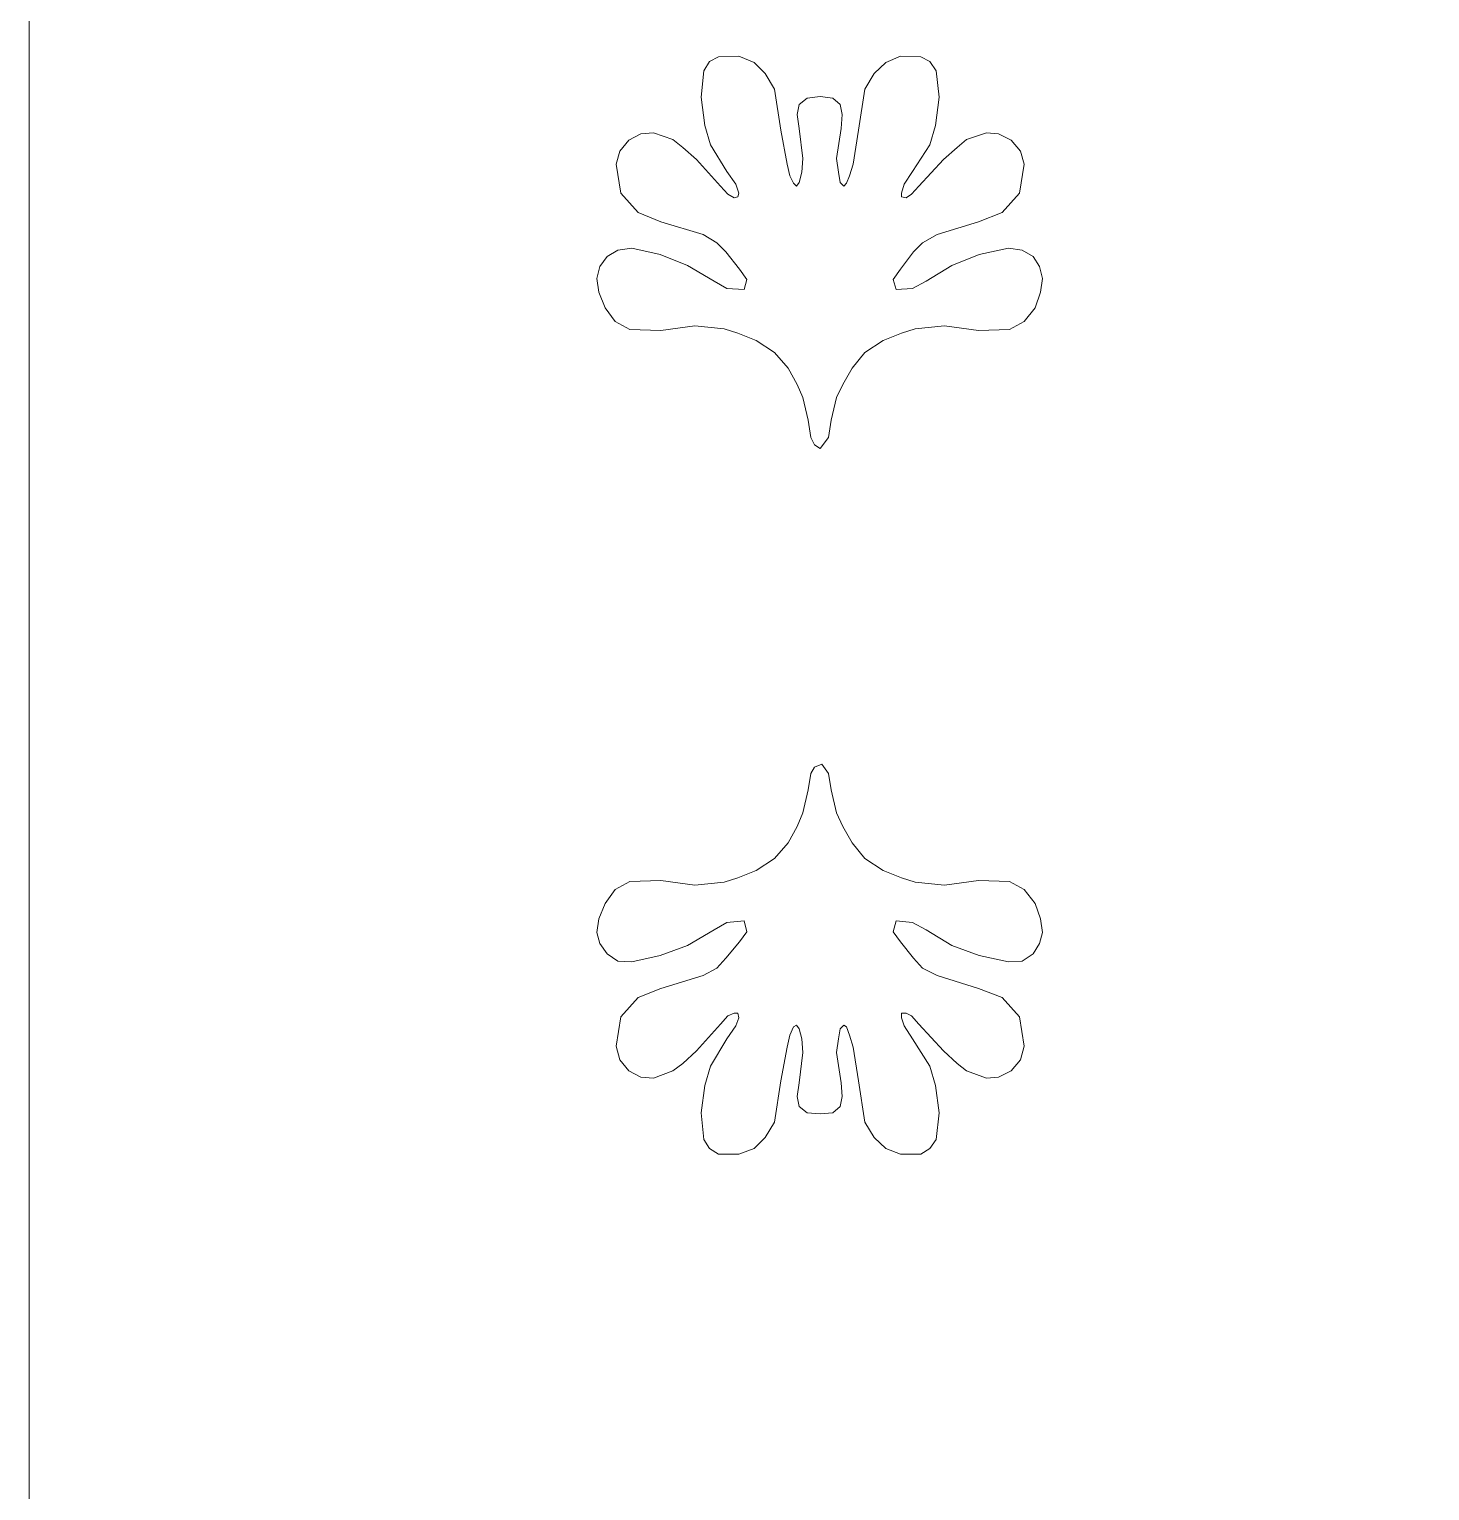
# Model space of a CAD drawing. Header units: centimetres. Extents: x -9.4 to 9.3, y -6 to 11.1.
# Drawn here: x -9.41 to -4.938, y 2.579 to 7.244 of the extents above; entities that cross this region are included whole.
import ezdxf

# ---------------------------------------------------------------- set-up
doc = ezdxf.new("R2010")
doc.units = ezdxf.units.CM
doc.header["$MEASUREMENT"] = 0

msp = doc.modelspace()

# ---------------------------------------------------------------- linework, layer by layer
at = {"lineweight": 9}
for points, knots in [([(-9.4097, -5.99235), (-9.4097, -5.99235), (-9.4097, 11.14986), (-9.4097, 11.14986), (-9.4097, 11.14986), (-9.4097, 11.14986), (-0.46596, 11.14986), (-0.46596, 11.14986), (-0.46596, 11.14986), (-0.46596, 11.14986), (-0.46596, -5.99235), (-0.46596, -5.99235), (-0.46596, -5.99235), (-0.46596, -5.99235), (-9.4097, -5.99235), (-9.4097, -5.99235)], [0, 0, 0, 0, 0.2, 0.2, 0.2, 0.2, 0.4, 0.4, 0.4, 0.4, 0.6, 0.6, 0.6, 0.6, 1, 1, 1, 1]), ([(-7.2845, 6.29682), (-7.2845, 6.29682), (-7.19103, 6.28807), (-7.19103, 6.28807), (-7.19103, 6.28807), (-7.19103, 6.28807), (-7.14725, 6.27344), (-7.14725, 6.27344), (-7.14725, 6.27344), (-7.14725, 6.27344), (-7.08885, 6.25007), (-7.08885, 6.25007), (-7.08885, 6.25007), (-7.08885, 6.25007), (-7.03041, 6.21211), (-7.03041, 6.21211), (-7.03041, 6.21211), (-7.03041, 6.21211), (-6.98663, 6.16247), (-6.98663, 6.16247), (-6.98663, 6.16247), (-6.98663, 6.16247), (-6.95743, 6.10989), (-6.95743, 6.10989), (-6.95743, 6.10989), (-6.95743, 6.10989), (-6.93987, 6.069), (-6.93987, 6.069), (-6.93987, 6.069), (-6.93987, 6.069), (-6.92237, 5.99598), (-6.92237, 5.99598), (-6.92237, 5.99598), (-6.92237, 5.99598), (-6.91361, 5.94047), (-6.91361, 5.94047), (-6.91361, 5.94047), (-6.91361, 5.94047), (-6.90192, 5.91714), (-6.90192, 5.91714), (-6.90192, 5.91714), (-6.90192, 5.91714), (-6.88441, 5.90545), (-6.88441, 5.90545), (-6.88441, 5.90545), (-6.88441, 5.90545), (-6.85814, 5.94047), (-6.85814, 5.94047), (-6.85814, 5.94047), (-6.85814, 5.94047), (-6.84934, 5.99598), (-6.84934, 5.99598), (-6.84934, 5.99598), (-6.84934, 5.99598), (-6.83183, 6.069), (-6.83183, 6.069), (-6.83183, 6.069), (-6.83183, 6.069), (-6.81139, 6.10989), (-6.81139, 6.10989), (-6.81139, 6.10989), (-6.81139, 6.10989), (-6.78219, 6.16247), (-6.78219, 6.16247), (-6.78219, 6.16247), (-6.78219, 6.16247), (-6.7413, 6.21211), (-6.7413, 6.21211), (-6.7413, 6.21211), (-6.7413, 6.21211), (-6.6829, 6.25007), (-6.6829, 6.25007), (-6.6829, 6.25007), (-6.6829, 6.25007), (-6.6245, 6.27344), (-6.6245, 6.27344), (-6.6245, 6.27344), (-6.6245, 6.27344), (-6.58068, 6.28807), (-6.58068, 6.28807), (-6.58068, 6.28807), (-6.58068, 6.28807), (-6.48726, 6.29682), (-6.48726, 6.29682), (-6.48726, 6.29682), (-6.48726, 6.29682), (-6.37921, 6.2822), (-6.37921, 6.2822), (-6.37921, 6.2822), (-6.37921, 6.2822), (-6.27992, 6.28513), (-6.27992, 6.28513), (-6.27992, 6.28513), (-6.27992, 6.28513), (-6.23317, 6.3114), (-6.23317, 6.3114), (-6.23317, 6.3114), (-6.23317, 6.3114), (-6.19815, 6.35522), (-6.19815, 6.35522), (-6.19815, 6.35522), (-6.19815, 6.35522), (-6.18059, 6.40486), (-6.18059, 6.40486), (-6.18059, 6.40486), (-6.18059, 6.40486), (-6.17477, 6.44868), (-6.17477, 6.44868), (-6.17477, 6.44868), (-6.17477, 6.44868), (-6.18352, 6.48664), (-6.18352, 6.48664), (-6.18352, 6.48664), (-6.18352, 6.48664), (-6.20397, 6.51877), (-6.20397, 6.51877), (-6.20397, 6.51877), (-6.20397, 6.51877), (-6.23903, 6.53921), (-6.23903, 6.53921), (-6.23903, 6.53921), (-6.23903, 6.53921), (-6.28281, 6.54509), (-6.28281, 6.54509), (-6.28281, 6.54509), (-6.28281, 6.54509), (-6.37628, 6.52464), (-6.37628, 6.52464), (-6.37628, 6.52464), (-6.37628, 6.52464), (-6.46388, 6.48957), (-6.46388, 6.48957), (-6.46388, 6.48957), (-6.46388, 6.48957), (-6.54566, 6.43993), (-6.54566, 6.43993), (-6.54566, 6.43993), (-6.54566, 6.43993), (-6.58947, 6.41655), (-6.58947, 6.41655), (-6.58947, 6.41655), (-6.58947, 6.41655), (-6.64201, 6.41362), (-6.64201, 6.41362), (-6.64201, 6.41362), (-6.64201, 6.41362), (-6.65077, 6.44575), (-6.65077, 6.44575), (-6.65077, 6.44575), (-6.65077, 6.44575), (-6.62743, 6.47788), (-6.62743, 6.47788), (-6.62743, 6.47788), (-6.62743, 6.47788), (-6.58654, 6.5334), (-6.58654, 6.5334), (-6.58654, 6.5334), (-6.58654, 6.5334), (-6.55735, 6.56259), (-6.55735, 6.56259), (-6.55735, 6.56259), (-6.55735, 6.56259), (-6.51059, 6.58887), (-6.51059, 6.58887), (-6.51059, 6.58887), (-6.51059, 6.58887), (-6.37921, 6.62975), (-6.37921, 6.62975), (-6.37921, 6.62975), (-6.37921, 6.62975), (-6.30326, 6.659), (-6.30326, 6.659), (-6.30326, 6.659), (-6.30326, 6.659), (-6.24779, 6.72033), (-6.24779, 6.72033), (-6.24779, 6.72033), (-6.24779, 6.72033), (-6.23317, 6.81379), (-6.23317, 6.81379), (-6.23317, 6.81379), (-6.23317, 6.81379), (-6.24486, 6.85468), (-6.24486, 6.85468), (-6.24486, 6.85468), (-6.24486, 6.85468), (-6.27406, 6.8897), (-6.27406, 6.8897), (-6.27406, 6.8897), (-6.27406, 6.8897), (-6.31495, 6.91014), (-6.31495, 6.91014), (-6.31495, 6.91014), (-6.31495, 6.91014), (-6.3529, 6.91308), (-6.3529, 6.91308), (-6.3529, 6.91308), (-6.3529, 6.91308), (-6.41717, 6.89264), (-6.41717, 6.89264), (-6.41717, 6.89264), (-6.41717, 6.89264), (-6.44637, 6.86637), (-6.44637, 6.86637), (-6.44637, 6.86637), (-6.44637, 6.86637), (-6.49015, 6.82837), (-6.49015, 6.82837), (-6.49015, 6.82837), (-6.49015, 6.82837), (-6.56903, 6.74366), (-6.56903, 6.74366), (-6.56903, 6.74366), (-6.56903, 6.74366), (-6.59237, 6.71739), (-6.59237, 6.71739), (-6.59237, 6.71739), (-6.59237, 6.71739), (-6.60988, 6.7057), (-6.60988, 6.7057), (-6.60988, 6.7057), (-6.60988, 6.7057), (-6.6245, 6.70864), (-6.6245, 6.70864), (-6.6245, 6.70864), (-6.6245, 6.70864), (-6.6245, 6.72033), (-6.6245, 6.72033), (-6.6245, 6.72033), (-6.6245, 6.72033), (-6.61575, 6.74953), (-6.61575, 6.74953), (-6.61575, 6.74953), (-6.61575, 6.74953), (-6.58947, 6.79042), (-6.58947, 6.79042), (-6.58947, 6.79042), (-6.58947, 6.79042), (-6.53396, 6.87513), (-6.53396, 6.87513), (-6.53396, 6.87513), (-6.53396, 6.87513), (-6.51646, 6.93646), (-6.51646, 6.93646), (-6.51646, 6.93646), (-6.51646, 6.93646), (-6.50477, 7.02699), (-6.50477, 7.02699), (-6.50477, 7.02699), (-6.50477, 7.02699), (-6.51352, 7.1117), (-6.51352, 7.1117), (-6.51352, 7.1117), (-6.51352, 7.1117), (-6.53396, 7.1409), (-6.53396, 7.1409), (-6.53396, 7.1409), (-6.53396, 7.1409), (-6.56317, 7.15552), (-6.56317, 7.15552), (-6.56317, 7.15552), (-6.56317, 7.15552), (-6.62743, 7.15841), (-6.62743, 7.15841), (-6.62743, 7.15841), (-6.62743, 7.15841), (-6.67415, 7.13797), (-6.67415, 7.13797), (-6.67415, 7.13797), (-6.67415, 7.13797), (-6.7121, 7.10294), (-6.7121, 7.10294), (-6.7121, 7.10294), (-6.7121, 7.10294), (-6.7413, 7.05325), (-6.7413, 7.05325), (-6.7413, 7.05325), (-6.7413, 7.05325), (-6.76174, 6.92183), (-6.76174, 6.92183), (-6.76174, 6.92183), (-6.76174, 6.92183), (-6.7793, 6.81379), (-6.7793, 6.81379), (-6.7793, 6.81379), (-6.7793, 6.81379), (-6.79094, 6.77579), (-6.79094, 6.77579), (-6.79094, 6.77579), (-6.79094, 6.77579), (-6.7997, 6.75246), (-6.7997, 6.75246), (-6.7997, 6.75246), (-6.7997, 6.75246), (-6.8085, 6.74366), (-6.8085, 6.74366), (-6.8085, 6.74366), (-6.8085, 6.74366), (-6.82014, 6.75535), (-6.82014, 6.75535), (-6.82014, 6.75535), (-6.82014, 6.75535), (-6.82601, 6.78748), (-6.82601, 6.78748), (-6.82601, 6.78748), (-6.82601, 6.78748), (-6.83183, 6.8313), (-6.83183, 6.8313), (-6.83183, 6.8313), (-6.83183, 6.8313), (-6.81725, 6.9277), (-6.81725, 6.9277), (-6.81725, 6.9277), (-6.81725, 6.9277), (-6.81432, 6.97148), (-6.81432, 6.97148), (-6.81432, 6.97148), (-6.81432, 6.97148), (-6.82014, 7.00361), (-6.82014, 7.00361), (-6.82014, 7.00361), (-6.82014, 7.00361), (-6.84352, 7.02405), (-6.84352, 7.02405), (-6.84352, 7.02405), (-6.84352, 7.02405), (-6.88441, 7.02992), (-6.88441, 7.02992), (-6.88441, 7.02992), (-6.88441, 7.02992), (-6.9253, 7.02405), (-6.9253, 7.02405), (-6.9253, 7.02405), (-6.9253, 7.02405), (-6.95156, 7.00361), (-6.95156, 7.00361), (-6.95156, 7.00361), (-6.95156, 7.00361), (-6.95743, 6.97148), (-6.95743, 6.97148), (-6.95743, 6.97148), (-6.95743, 6.97148), (-6.95156, 6.9277), (-6.95156, 6.9277), (-6.95156, 6.9277), (-6.95156, 6.9277), (-6.93987, 6.8313), (-6.93987, 6.8313), (-6.93987, 6.8313), (-6.93987, 6.8313), (-6.94281, 6.78748), (-6.94281, 6.78748), (-6.94281, 6.78748), (-6.94281, 6.78748), (-6.95156, 6.75535), (-6.95156, 6.75535), (-6.95156, 6.75535), (-6.95156, 6.75535), (-6.96032, 6.74366), (-6.96032, 6.74366), (-6.96032, 6.74366), (-6.96032, 6.74366), (-6.96907, 6.75246), (-6.96907, 6.75246), (-6.96907, 6.75246), (-6.96907, 6.75246), (-6.98076, 6.77579), (-6.98076, 6.77579), (-6.98076, 6.77579), (-6.98076, 6.77579), (-6.98952, 6.81379), (-6.98952, 6.81379), (-6.98952, 6.81379), (-6.98952, 6.81379), (-7.00996, 6.92183), (-7.00996, 6.92183), (-7.00996, 6.92183), (-7.00996, 6.92183), (-7.03041, 7.05325), (-7.03041, 7.05325), (-7.03041, 7.05325), (-7.03041, 7.05325), (-7.05961, 7.10294), (-7.05961, 7.10294), (-7.05961, 7.10294), (-7.05961, 7.10294), (-7.09467, 7.13797), (-7.09467, 7.13797), (-7.09467, 7.13797), (-7.09467, 7.13797), (-7.14432, 7.15841), (-7.14432, 7.15841), (-7.14432, 7.15841), (-7.14432, 7.15841), (-7.20858, 7.15552), (-7.20858, 7.15552), (-7.20858, 7.15552), (-7.20858, 7.15552), (-7.23778, 7.1409), (-7.23778, 7.1409), (-7.23778, 7.1409), (-7.23778, 7.1409), (-7.25529, 7.1117), (-7.25529, 7.1117), (-7.25529, 7.1117), (-7.25529, 7.1117), (-7.26405, 7.02699), (-7.26405, 7.02699), (-7.26405, 7.02699), (-7.26405, 7.02699), (-7.25236, 6.93646), (-7.25236, 6.93646), (-7.25236, 6.93646), (-7.25236, 6.93646), (-7.23485, 6.87513), (-7.23485, 6.87513), (-7.23485, 6.87513), (-7.23485, 6.87513), (-7.18227, 6.79042), (-7.18227, 6.79042), (-7.18227, 6.79042), (-7.18227, 6.79042), (-7.15307, 6.74953), (-7.15307, 6.74953), (-7.15307, 6.74953), (-7.15307, 6.74953), (-7.14432, 6.72033), (-7.14432, 6.72033), (-7.14432, 6.72033), (-7.14432, 6.72033), (-7.14725, 6.70864), (-7.14725, 6.70864), (-7.14725, 6.70864), (-7.14725, 6.70864), (-7.1589, 6.7057), (-7.1589, 6.7057), (-7.1589, 6.7057), (-7.1589, 6.7057), (-7.17934, 6.71739), (-7.17934, 6.71739), (-7.17934, 6.71739), (-7.17934, 6.71739), (-7.20272, 6.74366), (-7.20272, 6.74366), (-7.20272, 6.74366), (-7.20272, 6.74366), (-7.27863, 6.82837), (-7.27863, 6.82837), (-7.27863, 6.82837), (-7.27863, 6.82837), (-7.32245, 6.86637), (-7.32245, 6.86637), (-7.32245, 6.86637), (-7.32245, 6.86637), (-7.35458, 6.89264), (-7.35458, 6.89264), (-7.35458, 6.89264), (-7.35458, 6.89264), (-7.41591, 6.91308), (-7.41591, 6.91308), (-7.41591, 6.91308), (-7.41591, 6.91308), (-7.4568, 6.91014), (-7.4568, 6.91014), (-7.4568, 6.91014), (-7.4568, 6.91014), (-7.49476, 6.8897), (-7.49476, 6.8897), (-7.49476, 6.8897), (-7.49476, 6.8897), (-7.52396, 6.85468), (-7.52396, 6.85468), (-7.52396, 6.85468), (-7.52396, 6.85468), (-7.53565, 6.81379), (-7.53565, 6.81379), (-7.53565, 6.81379), (-7.53565, 6.81379), (-7.52103, 6.72033), (-7.52103, 6.72033), (-7.52103, 6.72033), (-7.52103, 6.72033), (-7.46556, 6.659), (-7.46556, 6.659), (-7.46556, 6.659), (-7.46556, 6.659), (-7.39254, 6.62975), (-7.39254, 6.62975), (-7.39254, 6.62975), (-7.39254, 6.62975), (-7.25823, 6.58887), (-7.25823, 6.58887), (-7.25823, 6.58887), (-7.25823, 6.58887), (-7.21441, 6.56259), (-7.21441, 6.56259), (-7.21441, 6.56259), (-7.21441, 6.56259), (-7.18521, 6.5334), (-7.18521, 6.5334), (-7.18521, 6.5334), (-7.18521, 6.5334), (-7.14138, 6.47788), (-7.14138, 6.47788), (-7.14138, 6.47788), (-7.14138, 6.47788), (-7.11805, 6.44575), (-7.11805, 6.44575), (-7.11805, 6.44575), (-7.11805, 6.44575), (-7.12681, 6.41362), (-7.12681, 6.41362), (-7.12681, 6.41362), (-7.12681, 6.41362), (-7.18227, 6.41655), (-7.18227, 6.41655), (-7.18227, 6.41655), (-7.18227, 6.41655), (-7.22316, 6.43993), (-7.22316, 6.43993), (-7.22316, 6.43993), (-7.22316, 6.43993), (-7.30787, 6.48957), (-7.30787, 6.48957), (-7.30787, 6.48957), (-7.30787, 6.48957), (-7.39547, 6.52464), (-7.39547, 6.52464), (-7.39547, 6.52464), (-7.39547, 6.52464), (-7.486, 6.54509), (-7.486, 6.54509), (-7.486, 6.54509), (-7.486, 6.54509), (-7.52978, 6.53921), (-7.52978, 6.53921), (-7.52978, 6.53921), (-7.52978, 6.53921), (-7.56485, 6.51877), (-7.56485, 6.51877), (-7.56485, 6.51877), (-7.56485, 6.51877), (-7.58818, 6.48664), (-7.58818, 6.48664), (-7.58818, 6.48664), (-7.58818, 6.48664), (-7.59698, 6.44868), (-7.59698, 6.44868), (-7.59698, 6.44868), (-7.59698, 6.44868), (-7.59111, 6.40486), (-7.59111, 6.40486), (-7.59111, 6.40486), (-7.59111, 6.40486), (-7.57067, 6.35522), (-7.57067, 6.35522), (-7.57067, 6.35522), (-7.57067, 6.35522), (-7.53854, 6.3114), (-7.53854, 6.3114), (-7.53854, 6.3114), (-7.53854, 6.3114), (-7.49183, 6.28513), (-7.49183, 6.28513), (-7.49183, 6.28513), (-7.49183, 6.28513), (-7.39254, 6.2822), (-7.39254, 6.2822), (-7.39254, 6.2822), (-7.39254, 6.2822), (-7.2845, 6.29682), (-7.2845, 6.29682)], [0, 0, 0, 0, 0.0069444, 0.0069444, 0.0069444, 0.0069444, 0.0138889, 0.0138889, 0.0138889, 0.0138889, 0.0208333, 0.0208333, 0.0208333, 0.0208333, 0.0277778, 0.0277778, 0.0277778, 0.0277778, 0.0347222, 0.0347222, 0.0347222, 0.0347222, 0.0416667, 0.0416667, 0.0416667, 0.0416667, 0.0486111, 0.0486111, 0.0486111, 0.0486111, 0.0555556, 0.0555556, 0.0555556, 0.0555556, 0.0625, 0.0625, 0.0625, 0.0625, 0.0694444, 0.0694444, 0.0694444, 0.0694444, 0.0763889, 0.0763889, 0.0763889, 0.0763889, 0.0833333, 0.0833333, 0.0833333, 0.0833333, 0.0902778, 0.0902778, 0.0902778, 0.0902778, 0.0972222, 0.0972222, 0.0972222, 0.0972222, 0.1041667, 0.1041667, 0.1041667, 0.1041667, 0.1111111, 0.1111111, 0.1111111, 0.1111111, 0.1180556, 0.1180556, 0.1180556, 0.1180556, 0.125, 0.125, 0.125, 0.125, 0.1319444, 0.1319444, 0.1319444, 0.1319444, 0.1388889, 0.1388889, 0.1388889, 0.1388889, 0.1458333, 0.1458333, 0.1458333, 0.1458333, 0.1527778, 0.1527778, 0.1527778, 0.1527778, 0.1597222, 0.1597222, 0.1597222, 0.1597222, 0.1666667, 0.1666667, 0.1666667, 0.1666667, 0.1736111, 0.1736111, 0.1736111, 0.1736111, 0.1805556, 0.1805556, 0.1805556, 0.1805556, 0.1875, 0.1875, 0.1875, 0.1875, 0.1944444, 0.1944444, 0.1944444, 0.1944444, 0.2013889, 0.2013889, 0.2013889, 0.2013889, 0.2083333, 0.2083333, 0.2083333, 0.2083333, 0.2152778, 0.2152778, 0.2152778, 0.2152778, 0.2222222, 0.2222222, 0.2222222, 0.2222222, 0.2291667, 0.2291667, 0.2291667, 0.2291667, 0.2361111, 0.2361111, 0.2361111, 0.2361111, 0.2430556, 0.2430556, 0.2430556, 0.2430556, 0.25, 0.25, 0.25, 0.25, 0.2569444, 0.2569444, 0.2569444, 0.2569444, 0.2638889, 0.2638889, 0.2638889, 0.2638889, 0.2708333, 0.2708333, 0.2708333, 0.2708333, 0.2777778, 0.2777778, 0.2777778, 0.2777778, 0.2847222, 0.2847222, 0.2847222, 0.2847222, 0.2916667, 0.2916667, 0.2916667, 0.2916667, 0.2986111, 0.2986111, 0.2986111, 0.2986111, 0.3055556, 0.3055556, 0.3055556, 0.3055556, 0.3125, 0.3125, 0.3125, 0.3125, 0.3194444, 0.3194444, 0.3194444, 0.3194444, 0.3263889, 0.3263889, 0.3263889, 0.3263889, 0.3333333, 0.3333333, 0.3333333, 0.3333333, 0.3402778, 0.3402778, 0.3402778, 0.3402778, 0.3472222, 0.3472222, 0.3472222, 0.3472222, 0.3541667, 0.3541667, 0.3541667, 0.3541667, 0.3611111, 0.3611111, 0.3611111, 0.3611111, 0.3680556, 0.3680556, 0.3680556, 0.3680556, 0.375, 0.375, 0.375, 0.375, 0.3819444, 0.3819444, 0.3819444, 0.3819444, 0.3888889, 0.3888889, 0.3888889, 0.3888889, 0.3958333, 0.3958333, 0.3958333, 0.3958333, 0.4027778, 0.4027778, 0.4027778, 0.4027778, 0.4097222, 0.4097222, 0.4097222, 0.4097222, 0.4166667, 0.4166667, 0.4166667, 0.4166667, 0.4236111, 0.4236111, 0.4236111, 0.4236111, 0.4305556, 0.4305556, 0.4305556, 0.4305556, 0.4375, 0.4375, 0.4375, 0.4375, 0.4444444, 0.4444444, 0.4444444, 0.4444444, 0.4513889, 0.4513889, 0.4513889, 0.4513889, 0.4583333, 0.4583333, 0.4583333, 0.4583333, 0.4652778, 0.4652778, 0.4652778, 0.4652778, 0.4722222, 0.4722222, 0.4722222, 0.4722222, 0.4791667, 0.4791667, 0.4791667, 0.4791667, 0.4861111, 0.4861111, 0.4861111, 0.4861111, 0.4930556, 0.4930556, 0.4930556, 0.4930556, 0.5, 0.5, 0.5, 0.5, 0.5069444, 0.5069444, 0.5069444, 0.5069444, 0.5138889, 0.5138889, 0.5138889, 0.5138889, 0.5208333, 0.5208333, 0.5208333, 0.5208333, 0.5277778, 0.5277778, 0.5277778, 0.5277778, 0.5347222, 0.5347222, 0.5347222, 0.5347222, 0.5416667, 0.5416667, 0.5416667, 0.5416667, 0.5486111, 0.5486111, 0.5486111, 0.5486111, 0.5555556, 0.5555556, 0.5555556, 0.5555556, 0.5625, 0.5625, 0.5625, 0.5625, 0.5694444, 0.5694444, 0.5694444, 0.5694444, 0.5763889, 0.5763889, 0.5763889, 0.5763889, 0.5833333, 0.5833333, 0.5833333, 0.5833333, 0.5902778, 0.5902778, 0.5902778, 0.5902778, 0.5972222, 0.5972222, 0.5972222, 0.5972222, 0.6041667, 0.6041667, 0.6041667, 0.6041667, 0.6111111, 0.6111111, 0.6111111, 0.6111111, 0.6180556, 0.6180556, 0.6180556, 0.6180556, 0.625, 0.625, 0.625, 0.625, 0.6319444, 0.6319444, 0.6319444, 0.6319444, 0.6388889, 0.6388889, 0.6388889, 0.6388889, 0.6458333, 0.6458333, 0.6458333, 0.6458333, 0.6527778, 0.6527778, 0.6527778, 0.6527778, 0.6597222, 0.6597222, 0.6597222, 0.6597222, 0.6666667, 0.6666667, 0.6666667, 0.6666667, 0.6736111, 0.6736111, 0.6736111, 0.6736111, 0.6805556, 0.6805556, 0.6805556, 0.6805556, 0.6875, 0.6875, 0.6875, 0.6875, 0.6944444, 0.6944444, 0.6944444, 0.6944444, 0.7013889, 0.7013889, 0.7013889, 0.7013889, 0.7083333, 0.7083333, 0.7083333, 0.7083333, 0.7152778, 0.7152778, 0.7152778, 0.7152778, 0.7222222, 0.7222222, 0.7222222, 0.7222222, 0.7291667, 0.7291667, 0.7291667, 0.7291667, 0.7361111, 0.7361111, 0.7361111, 0.7361111, 0.7430556, 0.7430556, 0.7430556, 0.7430556, 0.75, 0.75, 0.75, 0.75, 0.7569444, 0.7569444, 0.7569444, 0.7569444, 0.7638889, 0.7638889, 0.7638889, 0.7638889, 0.7708333, 0.7708333, 0.7708333, 0.7708333, 0.7777778, 0.7777778, 0.7777778, 0.7777778, 0.7847222, 0.7847222, 0.7847222, 0.7847222, 0.7916667, 0.7916667, 0.7916667, 0.7916667, 0.7986111, 0.7986111, 0.7986111, 0.7986111, 0.8055556, 0.8055556, 0.8055556, 0.8055556, 0.8125, 0.8125, 0.8125, 0.8125, 0.8194444, 0.8194444, 0.8194444, 0.8194444, 0.8263889, 0.8263889, 0.8263889, 0.8263889, 0.8333333, 0.8333333, 0.8333333, 0.8333333, 0.8402778, 0.8402778, 0.8402778, 0.8402778, 0.8472222, 0.8472222, 0.8472222, 0.8472222, 0.8541667, 0.8541667, 0.8541667, 0.8541667, 0.8611111, 0.8611111, 0.8611111, 0.8611111, 0.8680556, 0.8680556, 0.8680556, 0.8680556, 0.875, 0.875, 0.875, 0.875, 0.8819444, 0.8819444, 0.8819444, 0.8819444, 0.8888889, 0.8888889, 0.8888889, 0.8888889, 0.8958333, 0.8958333, 0.8958333, 0.8958333, 0.9027778, 0.9027778, 0.9027778, 0.9027778, 0.9097222, 0.9097222, 0.9097222, 0.9097222, 0.9166667, 0.9166667, 0.9166667, 0.9166667, 0.9236111, 0.9236111, 0.9236111, 0.9236111, 0.9305556, 0.9305556, 0.9305556, 0.9305556, 0.9375, 0.9375, 0.9375, 0.9375, 0.9444444, 0.9444444, 0.9444444, 0.9444444, 0.9513889, 0.9513889, 0.9513889, 0.9513889, 0.9583333, 0.9583333, 0.9583333, 0.9583333, 0.9652778, 0.9652778, 0.9652778, 0.9652778, 0.9722222, 0.9722222, 0.9722222, 0.9722222, 0.9791667, 0.9791667, 0.9791667, 0.9791667, 0.9861111, 0.9861111, 0.9861111, 0.9861111, 1, 1, 1, 1]), ([(-7.08885, 4.55898), (-7.08885, 4.55898), (-7.03041, 4.59697), (-7.03041, 4.59697), (-7.03041, 4.59697), (-7.03041, 4.59697), (-6.98663, 4.64662), (-6.98663, 4.64662), (-6.98663, 4.64662), (-6.98663, 4.64662), (-6.95743, 4.69919), (-6.95743, 4.69919), (-6.95743, 4.69919), (-6.95743, 4.69919), (-6.93987, 4.74297), (-6.93987, 4.74297), (-6.93987, 4.74297), (-6.93987, 4.74297), (-6.92237, 4.81599), (-6.92237, 4.81599), (-6.92237, 4.81599), (-6.92237, 4.81599), (-6.91361, 4.86857), (-6.91361, 4.86857), (-6.91361, 4.86857), (-6.91361, 4.86857), (-6.90192, 4.88902), (-6.90192, 4.88902), (-6.90192, 4.88902), (-6.90192, 4.88902), (-6.87859, 4.89777), (-6.87859, 4.89777), (-6.87859, 4.89777), (-6.87859, 4.89777), (-6.85814, 4.86857), (-6.85814, 4.86857), (-6.85814, 4.86857), (-6.85814, 4.86857), (-6.84934, 4.81599), (-6.84934, 4.81599), (-6.84934, 4.81599), (-6.84934, 4.81599), (-6.83183, 4.74297), (-6.83183, 4.74297), (-6.83183, 4.74297), (-6.83183, 4.74297), (-6.81139, 4.69919), (-6.81139, 4.69919), (-6.81139, 4.69919), (-6.81139, 4.69919), (-6.78219, 4.64662), (-6.78219, 4.64662), (-6.78219, 4.64662), (-6.78219, 4.64662), (-6.7413, 4.59697), (-6.7413, 4.59697), (-6.7413, 4.59697), (-6.7413, 4.59697), (-6.6829, 4.55898), (-6.6829, 4.55898), (-6.6829, 4.55898), (-6.6829, 4.55898), (-6.6245, 4.53564), (-6.6245, 4.53564), (-6.6245, 4.53564), (-6.6245, 4.53564), (-6.58068, 4.52102), (-6.58068, 4.52102), (-6.58068, 4.52102), (-6.58068, 4.52102), (-6.48726, 4.51227), (-6.48726, 4.51227), (-6.48726, 4.51227), (-6.48726, 4.51227), (-6.37921, 4.52684), (-6.37921, 4.52684), (-6.37921, 4.52684), (-6.37921, 4.52684), (-6.27992, 4.52395), (-6.27992, 4.52395), (-6.27992, 4.52395), (-6.27992, 4.52395), (-6.23317, 4.49764), (-6.23317, 4.49764), (-6.23317, 4.49764), (-6.23317, 4.49764), (-6.19815, 4.45382), (-6.19815, 4.45382), (-6.19815, 4.45382), (-6.19815, 4.45382), (-6.18059, 4.40418), (-6.18059, 4.40418), (-6.18059, 4.40418), (-6.18059, 4.40418), (-6.17477, 4.3604), (-6.17477, 4.3604), (-6.17477, 4.3604), (-6.17477, 4.3604), (-6.18352, 4.32534), (-6.18352, 4.32534), (-6.18352, 4.32534), (-6.18352, 4.32534), (-6.20397, 4.2932), (-6.20397, 4.2932), (-6.20397, 4.2932), (-6.20397, 4.2932), (-6.23903, 4.26982), (-6.23903, 4.26982), (-6.23903, 4.26982), (-6.23903, 4.26982), (-6.28281, 4.26693), (-6.28281, 4.26693), (-6.28281, 4.26693), (-6.28281, 4.26693), (-6.37628, 4.28738), (-6.37628, 4.28738), (-6.37628, 4.28738), (-6.37628, 4.28738), (-6.46388, 4.31951), (-6.46388, 4.31951), (-6.46388, 4.31951), (-6.46388, 4.31951), (-6.54566, 4.36915), (-6.54566, 4.36915), (-6.54566, 4.36915), (-6.54566, 4.36915), (-6.58947, 4.39249), (-6.58947, 4.39249), (-6.58947, 4.39249), (-6.58947, 4.39249), (-6.64201, 4.39836), (-6.64201, 4.39836), (-6.64201, 4.39836), (-6.64201, 4.39836), (-6.65077, 4.36329), (-6.65077, 4.36329), (-6.65077, 4.36329), (-6.65077, 4.36329), (-6.62743, 4.33115), (-6.62743, 4.33115), (-6.62743, 4.33115), (-6.62743, 4.33115), (-6.58654, 4.27858), (-6.58654, 4.27858), (-6.58654, 4.27858), (-6.58654, 4.27858), (-6.55735, 4.24649), (-6.55735, 4.24649), (-6.55735, 4.24649), (-6.55735, 4.24649), (-6.51059, 4.22312), (-6.51059, 4.22312), (-6.51059, 4.22312), (-6.51059, 4.22312), (-6.37921, 4.18223), (-6.37921, 4.18223), (-6.37921, 4.18223), (-6.37921, 4.18223), (-6.30326, 4.15303), (-6.30326, 4.15303), (-6.30326, 4.15303), (-6.30326, 4.15303), (-6.24779, 4.09169), (-6.24779, 4.09169), (-6.24779, 4.09169), (-6.24779, 4.09169), (-6.23317, 3.99823), (-6.23317, 3.99823), (-6.23317, 3.99823), (-6.23317, 3.99823), (-6.24486, 3.95441), (-6.24486, 3.95441), (-6.24486, 3.95441), (-6.24486, 3.95441), (-6.27406, 3.91934), (-6.27406, 3.91934), (-6.27406, 3.91934), (-6.27406, 3.91934), (-6.31495, 3.89889), (-6.31495, 3.89889), (-6.31495, 3.89889), (-6.31495, 3.89889), (-6.3529, 3.89601), (-6.3529, 3.89601), (-6.3529, 3.89601), (-6.3529, 3.89601), (-6.41717, 3.91934), (-6.41717, 3.91934), (-6.41717, 3.91934), (-6.41717, 3.91934), (-6.44637, 3.94272), (-6.44637, 3.94272), (-6.44637, 3.94272), (-6.44637, 3.94272), (-6.49015, 3.9836), (-6.49015, 3.9836), (-6.49015, 3.9836), (-6.49015, 3.9836), (-6.56903, 4.06832), (-6.56903, 4.06832), (-6.56903, 4.06832), (-6.56903, 4.06832), (-6.59237, 4.09458), (-6.59237, 4.09458), (-6.59237, 4.09458), (-6.59237, 4.09458), (-6.60988, 4.10334), (-6.60988, 4.10334), (-6.60988, 4.10334), (-6.60988, 4.10334), (-6.6245, 4.10334), (-6.6245, 4.10334), (-6.6245, 4.10334), (-6.6245, 4.10334), (-6.6245, 4.08876), (-6.6245, 4.08876), (-6.6245, 4.08876), (-6.6245, 4.08876), (-6.61575, 4.06245), (-6.61575, 4.06245), (-6.61575, 4.06245), (-6.61575, 4.06245), (-6.58947, 4.02156), (-6.58947, 4.02156), (-6.58947, 4.02156), (-6.58947, 4.02156), (-6.53396, 3.93396), (-6.53396, 3.93396), (-6.53396, 3.93396), (-6.53396, 3.93396), (-6.51646, 3.87263), (-6.51646, 3.87263), (-6.51646, 3.87263), (-6.51646, 3.87263), (-6.50477, 3.78499), (-6.50477, 3.78499), (-6.50477, 3.78499), (-6.50477, 3.78499), (-6.51352, 3.70032), (-6.51352, 3.70032), (-6.51352, 3.70032), (-6.51352, 3.70032), (-6.53396, 3.67108), (-6.53396, 3.67108), (-6.53396, 3.67108), (-6.53396, 3.67108), (-6.56317, 3.65356), (-6.56317, 3.65356), (-6.56317, 3.65356), (-6.56317, 3.65356), (-6.62743, 3.65356), (-6.62743, 3.65356), (-6.62743, 3.65356), (-6.62743, 3.65356), (-6.67415, 3.67108), (-6.67415, 3.67108), (-6.67415, 3.67108), (-6.67415, 3.67108), (-6.7121, 3.70614), (-6.7121, 3.70614), (-6.7121, 3.70614), (-6.7121, 3.70614), (-6.7413, 3.75578), (-6.7413, 3.75578), (-6.7413, 3.75578), (-6.7413, 3.75578), (-6.76174, 3.88721), (-6.76174, 3.88721), (-6.76174, 3.88721), (-6.76174, 3.88721), (-6.7793, 3.9953), (-6.7793, 3.9953), (-6.7793, 3.9953), (-6.7793, 3.9953), (-6.79094, 4.03325), (-6.79094, 4.03325), (-6.79094, 4.03325), (-6.79094, 4.03325), (-6.7997, 4.05956), (-6.7997, 4.05956), (-6.7997, 4.05956), (-6.7997, 4.05956), (-6.8085, 4.06538), (-6.8085, 4.06538), (-6.8085, 4.06538), (-6.8085, 4.06538), (-6.82014, 4.05369), (-6.82014, 4.05369), (-6.82014, 4.05369), (-6.82014, 4.05369), (-6.82601, 4.02156), (-6.82601, 4.02156), (-6.82601, 4.02156), (-6.82601, 4.02156), (-6.83183, 3.97778), (-6.83183, 3.97778), (-6.83183, 3.97778), (-6.83183, 3.97778), (-6.81725, 3.88138), (-6.81725, 3.88138), (-6.81725, 3.88138), (-6.81725, 3.88138), (-6.81432, 3.83756), (-6.81432, 3.83756), (-6.81432, 3.83756), (-6.81432, 3.83756), (-6.82014, 3.80543), (-6.82014, 3.80543), (-6.82014, 3.80543), (-6.82014, 3.80543), (-6.84352, 3.78499), (-6.84352, 3.78499), (-6.84352, 3.78499), (-6.84352, 3.78499), (-6.88441, 3.7821), (-6.88441, 3.7821), (-6.88441, 3.7821), (-6.88441, 3.7821), (-6.9253, 3.78499), (-6.9253, 3.78499), (-6.9253, 3.78499), (-6.9253, 3.78499), (-6.95156, 3.80543), (-6.95156, 3.80543), (-6.95156, 3.80543), (-6.95156, 3.80543), (-6.95743, 3.83756), (-6.95743, 3.83756), (-6.95743, 3.83756), (-6.95743, 3.83756), (-6.95156, 3.88138), (-6.95156, 3.88138), (-6.95156, 3.88138), (-6.95156, 3.88138), (-6.93987, 3.97778), (-6.93987, 3.97778), (-6.93987, 3.97778), (-6.93987, 3.97778), (-6.94281, 4.02156), (-6.94281, 4.02156), (-6.94281, 4.02156), (-6.94281, 4.02156), (-6.95156, 4.05369), (-6.95156, 4.05369), (-6.95156, 4.05369), (-6.95156, 4.05369), (-6.96032, 4.06538), (-6.96032, 4.06538), (-6.96032, 4.06538), (-6.96032, 4.06538), (-6.96907, 4.05956), (-6.96907, 4.05956), (-6.96907, 4.05956), (-6.96907, 4.05956), (-6.98076, 4.03325), (-6.98076, 4.03325), (-6.98076, 4.03325), (-6.98076, 4.03325), (-6.98952, 3.9953), (-6.98952, 3.9953), (-6.98952, 3.9953), (-6.98952, 3.9953), (-7.00996, 3.88721), (-7.00996, 3.88721), (-7.00996, 3.88721), (-7.00996, 3.88721), (-7.03041, 3.75578), (-7.03041, 3.75578), (-7.03041, 3.75578), (-7.03041, 3.75578), (-7.05961, 3.70614), (-7.05961, 3.70614), (-7.05961, 3.70614), (-7.05961, 3.70614), (-7.09467, 3.67108), (-7.09467, 3.67108), (-7.09467, 3.67108), (-7.09467, 3.67108), (-7.14432, 3.65356), (-7.14432, 3.65356), (-7.14432, 3.65356), (-7.14432, 3.65356), (-7.20858, 3.65356), (-7.20858, 3.65356), (-7.20858, 3.65356), (-7.20858, 3.65356), (-7.23778, 3.67108), (-7.23778, 3.67108), (-7.23778, 3.67108), (-7.23778, 3.67108), (-7.25529, 3.70032), (-7.25529, 3.70032), (-7.25529, 3.70032), (-7.25529, 3.70032), (-7.26405, 3.78499), (-7.26405, 3.78499), (-7.26405, 3.78499), (-7.26405, 3.78499), (-7.25236, 3.87263), (-7.25236, 3.87263), (-7.25236, 3.87263), (-7.25236, 3.87263), (-7.23485, 3.93396), (-7.23485, 3.93396), (-7.23485, 3.93396), (-7.23485, 3.93396), (-7.18227, 4.02156), (-7.18227, 4.02156), (-7.18227, 4.02156), (-7.18227, 4.02156), (-7.15307, 4.06245), (-7.15307, 4.06245), (-7.15307, 4.06245), (-7.15307, 4.06245), (-7.14432, 4.08876), (-7.14432, 4.08876), (-7.14432, 4.08876), (-7.14432, 4.08876), (-7.14725, 4.10334), (-7.14725, 4.10334), (-7.14725, 4.10334), (-7.14725, 4.10334), (-7.1589, 4.10334), (-7.1589, 4.10334), (-7.1589, 4.10334), (-7.1589, 4.10334), (-7.17934, 4.09458), (-7.17934, 4.09458), (-7.17934, 4.09458), (-7.17934, 4.09458), (-7.20272, 4.06832), (-7.20272, 4.06832), (-7.20272, 4.06832), (-7.20272, 4.06832), (-7.27863, 3.9836), (-7.27863, 3.9836), (-7.27863, 3.9836), (-7.27863, 3.9836), (-7.32245, 3.94272), (-7.32245, 3.94272), (-7.32245, 3.94272), (-7.32245, 3.94272), (-7.35458, 3.91934), (-7.35458, 3.91934), (-7.35458, 3.91934), (-7.35458, 3.91934), (-7.41591, 3.89601), (-7.41591, 3.89601), (-7.41591, 3.89601), (-7.41591, 3.89601), (-7.4568, 3.89889), (-7.4568, 3.89889), (-7.4568, 3.89889), (-7.4568, 3.89889), (-7.49476, 3.91934), (-7.49476, 3.91934), (-7.49476, 3.91934), (-7.49476, 3.91934), (-7.52396, 3.95441), (-7.52396, 3.95441), (-7.52396, 3.95441), (-7.52396, 3.95441), (-7.53565, 3.99823), (-7.53565, 3.99823), (-7.53565, 3.99823), (-7.53565, 3.99823), (-7.52103, 4.09169), (-7.52103, 4.09169), (-7.52103, 4.09169), (-7.52103, 4.09169), (-7.46556, 4.15303), (-7.46556, 4.15303), (-7.46556, 4.15303), (-7.46556, 4.15303), (-7.39254, 4.18223), (-7.39254, 4.18223), (-7.39254, 4.18223), (-7.39254, 4.18223), (-7.25823, 4.22312), (-7.25823, 4.22312), (-7.25823, 4.22312), (-7.25823, 4.22312), (-7.21441, 4.24649), (-7.21441, 4.24649), (-7.21441, 4.24649), (-7.21441, 4.24649), (-7.18521, 4.27858), (-7.18521, 4.27858), (-7.18521, 4.27858), (-7.18521, 4.27858), (-7.14138, 4.33115), (-7.14138, 4.33115), (-7.14138, 4.33115), (-7.14138, 4.33115), (-7.11805, 4.36329), (-7.11805, 4.36329), (-7.11805, 4.36329), (-7.11805, 4.36329), (-7.12681, 4.39836), (-7.12681, 4.39836), (-7.12681, 4.39836), (-7.12681, 4.39836), (-7.18227, 4.39249), (-7.18227, 4.39249), (-7.18227, 4.39249), (-7.18227, 4.39249), (-7.22316, 4.36915), (-7.22316, 4.36915), (-7.22316, 4.36915), (-7.22316, 4.36915), (-7.30787, 4.31951), (-7.30787, 4.31951), (-7.30787, 4.31951), (-7.30787, 4.31951), (-7.39547, 4.28738), (-7.39547, 4.28738), (-7.39547, 4.28738), (-7.39547, 4.28738), (-7.486, 4.26693), (-7.486, 4.26693), (-7.486, 4.26693), (-7.486, 4.26693), (-7.52978, 4.26982), (-7.52978, 4.26982), (-7.52978, 4.26982), (-7.52978, 4.26982), (-7.56485, 4.2932), (-7.56485, 4.2932), (-7.56485, 4.2932), (-7.56485, 4.2932), (-7.58818, 4.32534), (-7.58818, 4.32534), (-7.58818, 4.32534), (-7.58818, 4.32534), (-7.59698, 4.3604), (-7.59698, 4.3604), (-7.59698, 4.3604), (-7.59698, 4.3604), (-7.59111, 4.40418), (-7.59111, 4.40418), (-7.59111, 4.40418), (-7.59111, 4.40418), (-7.57067, 4.45382), (-7.57067, 4.45382), (-7.57067, 4.45382), (-7.57067, 4.45382), (-7.53854, 4.49764), (-7.53854, 4.49764), (-7.53854, 4.49764), (-7.53854, 4.49764), (-7.49183, 4.52395), (-7.49183, 4.52395), (-7.49183, 4.52395), (-7.49183, 4.52395), (-7.39254, 4.52684), (-7.39254, 4.52684), (-7.39254, 4.52684), (-7.39254, 4.52684), (-7.2845, 4.51227), (-7.2845, 4.51227), (-7.2845, 4.51227), (-7.2845, 4.51227), (-7.19103, 4.52102), (-7.19103, 4.52102), (-7.19103, 4.52102), (-7.19103, 4.52102), (-7.14725, 4.53564), (-7.14725, 4.53564), (-7.14725, 4.53564), (-7.14725, 4.53564), (-7.08885, 4.55898), (-7.08885, 4.55898)], [0, 0, 0, 0, 0.0069444, 0.0069444, 0.0069444, 0.0069444, 0.0138889, 0.0138889, 0.0138889, 0.0138889, 0.0208333, 0.0208333, 0.0208333, 0.0208333, 0.0277778, 0.0277778, 0.0277778, 0.0277778, 0.0347222, 0.0347222, 0.0347222, 0.0347222, 0.0416667, 0.0416667, 0.0416667, 0.0416667, 0.0486111, 0.0486111, 0.0486111, 0.0486111, 0.0555556, 0.0555556, 0.0555556, 0.0555556, 0.0625, 0.0625, 0.0625, 0.0625, 0.0694444, 0.0694444, 0.0694444, 0.0694444, 0.0763889, 0.0763889, 0.0763889, 0.0763889, 0.0833333, 0.0833333, 0.0833333, 0.0833333, 0.0902778, 0.0902778, 0.0902778, 0.0902778, 0.0972222, 0.0972222, 0.0972222, 0.0972222, 0.1041667, 0.1041667, 0.1041667, 0.1041667, 0.1111111, 0.1111111, 0.1111111, 0.1111111, 0.1180556, 0.1180556, 0.1180556, 0.1180556, 0.125, 0.125, 0.125, 0.125, 0.1319444, 0.1319444, 0.1319444, 0.1319444, 0.1388889, 0.1388889, 0.1388889, 0.1388889, 0.1458333, 0.1458333, 0.1458333, 0.1458333, 0.1527778, 0.1527778, 0.1527778, 0.1527778, 0.1597222, 0.1597222, 0.1597222, 0.1597222, 0.1666667, 0.1666667, 0.1666667, 0.1666667, 0.1736111, 0.1736111, 0.1736111, 0.1736111, 0.1805556, 0.1805556, 0.1805556, 0.1805556, 0.1875, 0.1875, 0.1875, 0.1875, 0.1944444, 0.1944444, 0.1944444, 0.1944444, 0.2013889, 0.2013889, 0.2013889, 0.2013889, 0.2083333, 0.2083333, 0.2083333, 0.2083333, 0.2152778, 0.2152778, 0.2152778, 0.2152778, 0.2222222, 0.2222222, 0.2222222, 0.2222222, 0.2291667, 0.2291667, 0.2291667, 0.2291667, 0.2361111, 0.2361111, 0.2361111, 0.2361111, 0.2430556, 0.2430556, 0.2430556, 0.2430556, 0.25, 0.25, 0.25, 0.25, 0.2569444, 0.2569444, 0.2569444, 0.2569444, 0.2638889, 0.2638889, 0.2638889, 0.2638889, 0.2708333, 0.2708333, 0.2708333, 0.2708333, 0.2777778, 0.2777778, 0.2777778, 0.2777778, 0.2847222, 0.2847222, 0.2847222, 0.2847222, 0.2916667, 0.2916667, 0.2916667, 0.2916667, 0.2986111, 0.2986111, 0.2986111, 0.2986111, 0.3055556, 0.3055556, 0.3055556, 0.3055556, 0.3125, 0.3125, 0.3125, 0.3125, 0.3194444, 0.3194444, 0.3194444, 0.3194444, 0.3263889, 0.3263889, 0.3263889, 0.3263889, 0.3333333, 0.3333333, 0.3333333, 0.3333333, 0.3402778, 0.3402778, 0.3402778, 0.3402778, 0.3472222, 0.3472222, 0.3472222, 0.3472222, 0.3541667, 0.3541667, 0.3541667, 0.3541667, 0.3611111, 0.3611111, 0.3611111, 0.3611111, 0.3680556, 0.3680556, 0.3680556, 0.3680556, 0.375, 0.375, 0.375, 0.375, 0.3819444, 0.3819444, 0.3819444, 0.3819444, 0.3888889, 0.3888889, 0.3888889, 0.3888889, 0.3958333, 0.3958333, 0.3958333, 0.3958333, 0.4027778, 0.4027778, 0.4027778, 0.4027778, 0.4097222, 0.4097222, 0.4097222, 0.4097222, 0.4166667, 0.4166667, 0.4166667, 0.4166667, 0.4236111, 0.4236111, 0.4236111, 0.4236111, 0.4305556, 0.4305556, 0.4305556, 0.4305556, 0.4375, 0.4375, 0.4375, 0.4375, 0.4444444, 0.4444444, 0.4444444, 0.4444444, 0.4513889, 0.4513889, 0.4513889, 0.4513889, 0.4583333, 0.4583333, 0.4583333, 0.4583333, 0.4652778, 0.4652778, 0.4652778, 0.4652778, 0.4722222, 0.4722222, 0.4722222, 0.4722222, 0.4791667, 0.4791667, 0.4791667, 0.4791667, 0.4861111, 0.4861111, 0.4861111, 0.4861111, 0.4930556, 0.4930556, 0.4930556, 0.4930556, 0.5, 0.5, 0.5, 0.5, 0.5069444, 0.5069444, 0.5069444, 0.5069444, 0.5138889, 0.5138889, 0.5138889, 0.5138889, 0.5208333, 0.5208333, 0.5208333, 0.5208333, 0.5277778, 0.5277778, 0.5277778, 0.5277778, 0.5347222, 0.5347222, 0.5347222, 0.5347222, 0.5416667, 0.5416667, 0.5416667, 0.5416667, 0.5486111, 0.5486111, 0.5486111, 0.5486111, 0.5555556, 0.5555556, 0.5555556, 0.5555556, 0.5625, 0.5625, 0.5625, 0.5625, 0.5694444, 0.5694444, 0.5694444, 0.5694444, 0.5763889, 0.5763889, 0.5763889, 0.5763889, 0.5833333, 0.5833333, 0.5833333, 0.5833333, 0.5902778, 0.5902778, 0.5902778, 0.5902778, 0.5972222, 0.5972222, 0.5972222, 0.5972222, 0.6041667, 0.6041667, 0.6041667, 0.6041667, 0.6111111, 0.6111111, 0.6111111, 0.6111111, 0.6180556, 0.6180556, 0.6180556, 0.6180556, 0.625, 0.625, 0.625, 0.625, 0.6319444, 0.6319444, 0.6319444, 0.6319444, 0.6388889, 0.6388889, 0.6388889, 0.6388889, 0.6458333, 0.6458333, 0.6458333, 0.6458333, 0.6527778, 0.6527778, 0.6527778, 0.6527778, 0.6597222, 0.6597222, 0.6597222, 0.6597222, 0.6666667, 0.6666667, 0.6666667, 0.6666667, 0.6736111, 0.6736111, 0.6736111, 0.6736111, 0.6805556, 0.6805556, 0.6805556, 0.6805556, 0.6875, 0.6875, 0.6875, 0.6875, 0.6944444, 0.6944444, 0.6944444, 0.6944444, 0.7013889, 0.7013889, 0.7013889, 0.7013889, 0.7083333, 0.7083333, 0.7083333, 0.7083333, 0.7152778, 0.7152778, 0.7152778, 0.7152778, 0.7222222, 0.7222222, 0.7222222, 0.7222222, 0.7291667, 0.7291667, 0.7291667, 0.7291667, 0.7361111, 0.7361111, 0.7361111, 0.7361111, 0.7430556, 0.7430556, 0.7430556, 0.7430556, 0.75, 0.75, 0.75, 0.75, 0.7569444, 0.7569444, 0.7569444, 0.7569444, 0.7638889, 0.7638889, 0.7638889, 0.7638889, 0.7708333, 0.7708333, 0.7708333, 0.7708333, 0.7777778, 0.7777778, 0.7777778, 0.7777778, 0.7847222, 0.7847222, 0.7847222, 0.7847222, 0.7916667, 0.7916667, 0.7916667, 0.7916667, 0.7986111, 0.7986111, 0.7986111, 0.7986111, 0.8055556, 0.8055556, 0.8055556, 0.8055556, 0.8125, 0.8125, 0.8125, 0.8125, 0.8194444, 0.8194444, 0.8194444, 0.8194444, 0.8263889, 0.8263889, 0.8263889, 0.8263889, 0.8333333, 0.8333333, 0.8333333, 0.8333333, 0.8402778, 0.8402778, 0.8402778, 0.8402778, 0.8472222, 0.8472222, 0.8472222, 0.8472222, 0.8541667, 0.8541667, 0.8541667, 0.8541667, 0.8611111, 0.8611111, 0.8611111, 0.8611111, 0.8680556, 0.8680556, 0.8680556, 0.8680556, 0.875, 0.875, 0.875, 0.875, 0.8819444, 0.8819444, 0.8819444, 0.8819444, 0.8888889, 0.8888889, 0.8888889, 0.8888889, 0.8958333, 0.8958333, 0.8958333, 0.8958333, 0.9027778, 0.9027778, 0.9027778, 0.9027778, 0.9097222, 0.9097222, 0.9097222, 0.9097222, 0.9166667, 0.9166667, 0.9166667, 0.9166667, 0.9236111, 0.9236111, 0.9236111, 0.9236111, 0.9305556, 0.9305556, 0.9305556, 0.9305556, 0.9375, 0.9375, 0.9375, 0.9375, 0.9444444, 0.9444444, 0.9444444, 0.9444444, 0.9513889, 0.9513889, 0.9513889, 0.9513889, 0.9583333, 0.9583333, 0.9583333, 0.9583333, 0.9652778, 0.9652778, 0.9652778, 0.9652778, 0.9722222, 0.9722222, 0.9722222, 0.9722222, 0.9791667, 0.9791667, 0.9791667, 0.9791667, 0.9861111, 0.9861111, 0.9861111, 0.9861111, 1, 1, 1, 1])]:
    msp.add_open_spline(points, degree=3, knots=knots, dxfattribs=at)

doc.saveas('drawing.dxf')
